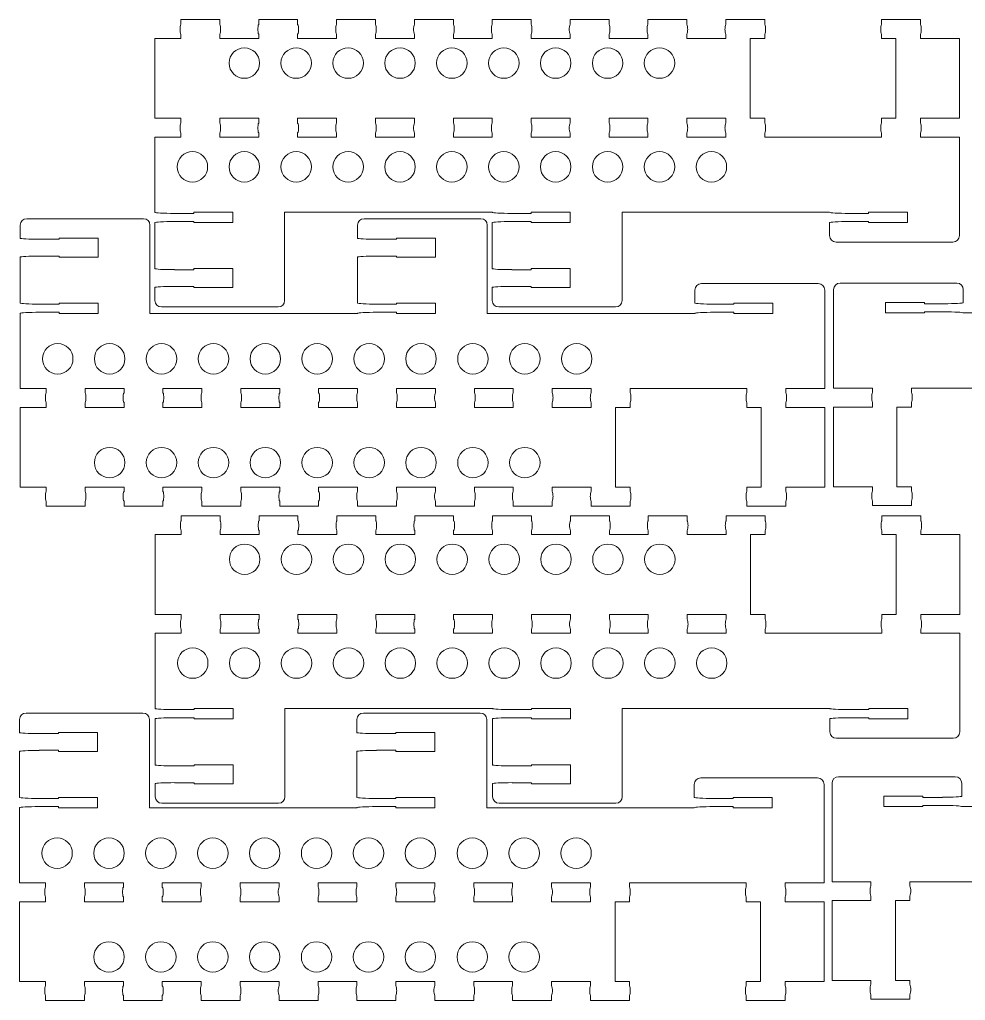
# Model space of a CAD drawing. Header units: millimetres. Extents: x 6 to 617, y 2 to 305.
# Drawn here: x 167 to 312.8, y 2.6 to 153.8 of the extents above; entities that cross this region are included whole.
import ezdxf

# ---------------------------------------------------------------- set-up
doc = ezdxf.new("R2010")
doc.units = ezdxf.units.MM
doc.header["$LTSCALE"] = 12.7
doc.layers.add('Visible', color=1, linetype='Continuous', lineweight=13)

msp = doc.modelspace()

# ---------------------------------------------------------------- linework, layer by layer
at = {"layer": 'Visible'}
for p, q in [((191.87, 153.04), (191.87, 153.79)), ((197.87, 153.79), (191.87, 153.79)), ((197.87, 153.04), (197.87, 153.79)), ((203.87, 153.04), (203.87, 153.79)), ((209.87, 153.79), (203.87, 153.79)), ((209.87, 153.04), (209.87, 153.79)), ((215.87, 153.04), (215.87, 153.79)), ((221.87, 153.79), (215.87, 153.79)), ((221.87, 153.04), (221.87, 153.79)), ((227.87, 153.04), (227.87, 153.79)), ((233.87, 153.79), (227.87, 153.79)), ((233.87, 153.04), (233.87, 153.79)), ((239.87, 153.04), (239.87, 153.79)), ((245.87, 153.79), (239.87, 153.79)), ((245.87, 153.04), (245.87, 153.79)), ((251.87, 153.04), (251.87, 153.79)), ((257.87, 153.79), (251.87, 153.79)), ((257.87, 153.04), (257.87, 153.79)), ((263.87, 153.04), (263.87, 153.79)), ((269.87, 153.79), (263.87, 153.79)), ((269.87, 153.04), (269.87, 153.79)), ((275.87, 153.04), (275.87, 153.79)), ((281.87, 153.79), (275.87, 153.79)), ((281.87, 153.04), (281.87, 153.79)), ((299.87, 153.04), (299.87, 153.79)), ((305.87, 153.79), (299.87, 153.79)), ((305.87, 153.04), (305.87, 153.79)), ((191.87, 150.89), (191.87, 151.54)), ((197.87, 150.89), (197.87, 151.54)), ((203.87, 150.89), (203.87, 151.54)), ((209.87, 150.89), (209.87, 151.54)), ((215.87, 150.89), (215.87, 151.54)), ((221.87, 150.89), (221.87, 151.54)), ((227.87, 150.89), (227.87, 151.54)), ((233.87, 150.89), (233.87, 151.54)), ((239.87, 150.89), (239.87, 151.54)), ((245.87, 150.89), (245.87, 151.54)), ((251.87, 150.89), (251.87, 151.54)), ((257.87, 150.89), (257.87, 151.54)), ((263.87, 150.89), (263.87, 151.54)), ((269.87, 150.89), (269.87, 151.54)), ((275.87, 150.89), (275.87, 151.54)), ((281.87, 150.89), (281.87, 151.54)), ((299.87, 150.89), (299.87, 151.54)), ((305.87, 150.89), (305.87, 151.54)), ((187.87, 150.89), (187.87, 138.59)), ((187.87, 150.89), (191.87, 150.89)), ((197.87, 150.89), (203.87, 150.89)), ((209.87, 150.89), (215.87, 150.89)), ((221.87, 150.89), (227.87, 150.89)), ((233.87, 150.89), (239.87, 150.89)), ((245.87, 150.89), (251.87, 150.89)), ((257.87, 150.89), (263.87, 150.89)), ((269.87, 150.89), (275.87, 150.89)), ((281.87, 150.89), (279.65, 150.89)), ((279.65, 150.89), (279.65, 138.59)), ((302.1, 150.89), (299.87, 150.89)), ((302.1, 150.89), (302.1, 138.59)), ((305.87, 150.89), (311.87, 150.89)), ((311.87, 150.89), (311.87, 138.59)), ((187.87, 138.59), (191.87, 138.59)), ((191.87, 137.84), (191.87, 138.59)), ((197.87, 138.59), (203.87, 138.59)), ((197.87, 137.84), (197.87, 138.59)), ((203.87, 137.84), (203.87, 138.59)), ((209.87, 138.59), (215.87, 138.59)), ((209.87, 137.84), (209.87, 138.59)), ((215.87, 137.84), (215.87, 138.59)), ((221.87, 138.59), (227.87, 138.59)), ((221.87, 137.84), (221.87, 138.59)), ((227.87, 137.84), (227.87, 138.59)), ((233.87, 138.59), (239.87, 138.59)), ((233.87, 137.84), (233.87, 138.59)), ((239.87, 137.84), (239.87, 138.59)), ((245.87, 138.59), (251.87, 138.59)), ((245.87, 137.84), (245.87, 138.59)), ((251.87, 137.84), (251.87, 138.59)), ((257.87, 138.59), (263.87, 138.59)), ((257.87, 137.84), (257.87, 138.59)), ((263.87, 137.84), (263.87, 138.59)), ((269.87, 138.59), (275.87, 138.59)), ((269.87, 137.84), (269.87, 138.59)), ((275.87, 137.84), (275.87, 138.59)), ((281.87, 138.59), (279.65, 138.59)), ((281.87, 137.84), (281.87, 138.59)), ((299.87, 137.84), (299.87, 138.59)), ((302.1, 138.59), (299.87, 138.59)), ((305.87, 138.59), (311.87, 138.59)), ((305.87, 137.84), (305.87, 138.59)), ((191.87, 135.69), (191.87, 136.34)), ((197.87, 135.69), (197.87, 136.34)), ((203.87, 135.69), (203.87, 136.34)), ((209.87, 135.69), (209.87, 136.34)), ((215.87, 135.69), (215.87, 136.34)), ((221.87, 135.69), (221.87, 136.34)), ((227.87, 135.69), (227.87, 136.34)), ((233.87, 135.69), (233.87, 136.34)), ((239.87, 135.69), (239.87, 136.34)), ((245.87, 135.69), (245.87, 136.34)), ((251.87, 135.69), (251.87, 136.34)), ((257.87, 135.69), (257.87, 136.34)), ((263.87, 135.69), (263.87, 136.34)), ((269.87, 135.69), (269.87, 136.34)), ((275.87, 135.69), (275.87, 136.34)), ((281.87, 135.69), (281.87, 136.34)), ((299.87, 135.69), (299.87, 136.34)), ((305.87, 135.69), (305.87, 136.34)), ((187.87, 135.69), (187.87, 124.09)), ((191.87, 135.69), (187.87, 135.69)), ((203.87, 135.69), (197.87, 135.69)), ((215.87, 135.69), (209.87, 135.69)), ((227.87, 135.69), (221.87, 135.69)), ((239.87, 135.69), (233.87, 135.69)), ((251.87, 135.69), (245.87, 135.69)), ((263.87, 135.69), (257.87, 135.69)), ((275.87, 135.69), (269.87, 135.69)), ((299.87, 135.69), (281.87, 135.69)), ((311.87, 135.69), (305.87, 135.69)), ((311.87, 135.69), (311.87, 120.49)), ((193.87, 124.09), (199.87, 124.09)), ((193.87, 123.91), (193.87, 124.09)), ((199.87, 124.09), (199.87, 122.49)), ((207.87, 124.09), (239.87, 124.09)), ((207.87, 124.09), (207.87, 110.49)), ((245.87, 124.09), (251.87, 124.09)), ((245.87, 123.91), (245.87, 124.09)), ((251.87, 124.09), (251.87, 122.49)), ((259.87, 124.09), (291.87, 124.09)), ((259.87, 124.09), (259.87, 110.49)), ((297.87, 124.09), (303.87, 124.09)), ((297.87, 123.91), (297.87, 124.09)), ((303.87, 124.09), (303.87, 122.49)), ((186.11, 123.1), (168.11, 123.1)), ((187.87, 122.49), (187.87, 115.41)), ((190.87, 123.91), (193.87, 123.91)), ((190.87, 122.66), (193.87, 122.66)), ((193.87, 122.66), (193.87, 122.49)), ((199.87, 122.49), (193.87, 122.49)), ((238.11, 123.1), (220.11, 123.1)), ((239.87, 122.49), (239.87, 115.41)), ((242.87, 123.91), (245.87, 123.91)), ((242.87, 122.66), (245.87, 122.66)), ((245.87, 122.66), (245.87, 122.49)), ((251.87, 122.49), (245.87, 122.49)), ((291.87, 122.49), (291.87, 120.49)), ((294.87, 123.91), (297.87, 123.91)), ((294.87, 122.66), (297.87, 122.66)), ((297.87, 122.66), (297.87, 122.49)), ((303.87, 122.49), (297.87, 122.49)), ((167.11, 120.1), (167.11, 122.1)), ((187.11, 108.5), (187.11, 122.1)), ((219.11, 120.1), (219.11, 122.1)), ((239.11, 108.5), (239.11, 122.1)), ((170.11, 119.93), (173.11, 119.93)), ((179.11, 120.1), (173.11, 120.1)), ((173.11, 119.93), (173.11, 120.1)), ((179.11, 117.18), (179.11, 120.1)), ((222.11, 119.93), (225.11, 119.93)), ((231.11, 120.1), (225.11, 120.1)), ((225.11, 119.93), (225.11, 120.1)), ((231.11, 117.18), (231.11, 120.1)), ((310.87, 119.49), (292.87, 119.49)), ((167.11, 110.1), (167.11, 117.18)), ((170.11, 117.34), (173.11, 117.34)), ((173.11, 117.34), (173.11, 117.18)), ((179.11, 117.18), (173.11, 117.18)), ((219.11, 110.1), (219.11, 117.18)), ((222.11, 117.34), (225.11, 117.34)), ((225.11, 117.34), (225.11, 117.18)), ((231.11, 117.18), (225.11, 117.18)), ((190.87, 115.24), (193.87, 115.24)), ((199.87, 115.41), (193.87, 115.41)), ((193.87, 115.24), (193.87, 115.41)), ((199.87, 115.41), (199.87, 112.49)), ((242.87, 115.24), (245.87, 115.24)), ((251.87, 115.41), (245.87, 115.41)), ((245.87, 115.24), (245.87, 115.41)), ((251.87, 115.41), (251.87, 112.49)), ((187.87, 112.49), (187.87, 110.49)), ((190.87, 112.65), (193.87, 112.65)), ((193.87, 112.65), (193.87, 112.49)), ((199.87, 112.49), (193.87, 112.49)), ((239.87, 112.49), (239.87, 110.49)), ((242.87, 112.65), (245.87, 112.65)), ((245.87, 112.65), (245.87, 112.49)), ((251.87, 112.49), (245.87, 112.49)), ((271.11, 110.1), (271.11, 112.1)), ((290.11, 113.1), (272.11, 113.1)), ((291.11, 96.9), (291.11, 112.1)), ((292.48, 96.97), (292.48, 112.17)), ((293.48, 113.17), (311.48, 113.17)), ((312.48, 110.17), (312.48, 112.17)), ((170.11, 109.92), (173.11, 109.92)), ((179.11, 110.1), (173.11, 110.1)), ((173.11, 109.92), (173.11, 110.1)), ((179.11, 108.5), (179.11, 110.1)), ((206.87, 109.49), (188.87, 109.49)), ((222.11, 109.92), (225.11, 109.92)), ((231.11, 110.1), (225.11, 110.1)), ((225.11, 109.92), (225.11, 110.1)), ((231.11, 108.5), (231.11, 110.1)), ((258.87, 109.49), (240.87, 109.49)), ((274.11, 109.92), (277.11, 109.92)), ((283.11, 110.1), (277.11, 110.1)), ((277.11, 109.92), (277.11, 110.1)), ((283.11, 108.5), (283.11, 110.1)), ((300.48, 110.17), (306.48, 110.17)), ((300.48, 108.57), (300.48, 110.17)), ((306.48, 109.99), (306.48, 110.17)), ((309.48, 109.99), (306.48, 109.99)), ((167.11, 96.9), (167.11, 108.5)), ((170.11, 108.67), (173.11, 108.67)), ((173.11, 108.67), (173.11, 108.5)), ((173.11, 108.5), (179.11, 108.5)), ((187.11, 108.5), (219.11, 108.5)), ((222.11, 108.67), (225.11, 108.67)), ((225.11, 108.67), (225.11, 108.5)), ((225.11, 108.5), (231.11, 108.5)), ((239.11, 108.5), (271.11, 108.5)), ((274.11, 108.67), (277.11, 108.67)), ((277.11, 108.67), (277.11, 108.5)), ((277.11, 108.5), (283.11, 108.5)), ((306.48, 108.57), (300.48, 108.57)), ((306.48, 108.74), (306.48, 108.57)), ((309.48, 108.74), (306.48, 108.74)), ((344.48, 108.57), (312.48, 108.57)), ((171.11, 96.9), (167.11, 96.9)), ((171.11, 96.9), (171.11, 96.25)), ((177.11, 96.9), (177.11, 96.25)), ((183.11, 96.9), (177.11, 96.9)), ((183.11, 96.9), (183.11, 96.25)), ((189.11, 96.9), (189.11, 96.25)), ((195.11, 96.9), (189.11, 96.9)), ((195.11, 96.9), (195.11, 96.25)), ((201.11, 96.9), (201.11, 96.25)), ((207.11, 96.9), (201.11, 96.9)), ((207.11, 96.9), (207.11, 96.25)), ((213.11, 96.9), (213.11, 96.25)), ((219.11, 96.9), (213.11, 96.9)), ((219.11, 96.9), (219.11, 96.25)), ((225.11, 96.9), (225.11, 96.25)), ((231.11, 96.9), (225.11, 96.9)), ((231.11, 96.9), (231.11, 96.25)), ((243.11, 96.9), (237.11, 96.9)), ((237.11, 96.9), (237.11, 96.25)), ((243.11, 96.9), (243.11, 96.25)), ((249.11, 96.9), (249.11, 96.25)), ((255.11, 96.9), (249.11, 96.9)), ((255.11, 96.9), (255.11, 96.25)), ((279.11, 96.9), (261.11, 96.9)), ((261.11, 96.9), (261.11, 96.25)), ((279.11, 96.9), (279.11, 96.25)), ((291.11, 96.9), (285.11, 96.9)), ((285.11, 96.9), (285.11, 96.25)), ((292.48, 96.97), (298.48, 96.97)), ((298.48, 96.97), (298.48, 96.32)), ((304.48, 96.97), (322.48, 96.97)), ((304.48, 96.97), (304.48, 96.32)), ((167.11, 81.7), (167.11, 94)), ((167.11, 94), (171.11, 94)), ((171.11, 94.75), (171.11, 94)), ((177.11, 94.75), (177.11, 94)), ((177.11, 94), (183.11, 94)), ((183.11, 94.75), (183.11, 94)), ((189.11, 94.75), (189.11, 94)), ((189.11, 94), (195.11, 94)), ((195.11, 94.75), (195.11, 94)), ((201.11, 94.75), (201.11, 94)), ((201.11, 94), (207.11, 94)), ((207.11, 94.75), (207.11, 94)), ((213.11, 94.75), (213.11, 94)), ((213.11, 94), (219.11, 94)), ((219.11, 94.75), (219.11, 94)), ((225.11, 94.75), (225.11, 94)), ((225.11, 94), (231.11, 94)), ((231.11, 94.75), (231.11, 94)), ((237.11, 94.75), (237.11, 94)), ((237.11, 94), (243.11, 94)), ((243.11, 94.75), (243.11, 94)), ((249.11, 94.75), (249.11, 94)), ((249.11, 94), (255.11, 94)), ((255.11, 94.75), (255.11, 94)), ((258.89, 94), (261.11, 94)), ((258.89, 94), (258.89, 81.7)), ((261.11, 94.75), (261.11, 94)), ((279.11, 94.75), (279.11, 94)), ((279.11, 94), (281.34, 94)), ((281.34, 94), (281.34, 81.7)), ((285.11, 94.75), (285.11, 94)), ((285.11, 94), (291.11, 94)), ((291.11, 81.7), (291.11, 94)), ((292.48, 81.77), (292.48, 94.07)), ((298.48, 94.07), (292.48, 94.07)), ((298.48, 94.82), (298.48, 94.07)), ((302.25, 94.07), (304.48, 94.07)), ((302.25, 81.77), (302.25, 94.07)), ((304.48, 94.82), (304.48, 94.07)), ((167.11, 81.7), (171.11, 81.7)), ((171.11, 81.7), (171.11, 81.05)), ((177.11, 81.7), (183.11, 81.7)), ((177.11, 81.7), (177.11, 81.05)), ((183.11, 81.7), (183.11, 81.05)), ((189.11, 81.7), (195.11, 81.7)), ((189.11, 81.7), (189.11, 81.05)), ((195.11, 81.7), (195.11, 81.05)), ((201.11, 81.7), (207.11, 81.7)), ((201.11, 81.7), (201.11, 81.05)), ((207.11, 81.7), (207.11, 81.05)), ((213.11, 81.7), (219.11, 81.7)), ((213.11, 81.7), (213.11, 81.05)), ((219.11, 81.7), (219.11, 81.05)), ((225.11, 81.7), (231.11, 81.7)), ((225.11, 81.7), (225.11, 81.05)), ((231.11, 81.7), (231.11, 81.05)), ((237.11, 81.7), (243.11, 81.7)), ((237.11, 81.7), (237.11, 81.05)), ((243.11, 81.7), (243.11, 81.05)), ((249.11, 81.7), (255.11, 81.7)), ((249.11, 81.7), (249.11, 81.05)), ((255.11, 81.7), (255.11, 81.05)), ((258.89, 81.7), (261.11, 81.7)), ((261.11, 81.7), (261.11, 81.05)), ((279.11, 81.7), (281.34, 81.7)), ((279.11, 81.7), (279.11, 81.05)), ((285.11, 81.7), (291.11, 81.7)), ((285.11, 81.7), (285.11, 81.05)), ((298.48, 81.77), (292.48, 81.77)), ((298.48, 81.77), (298.48, 81.12)), ((302.25, 81.77), (304.48, 81.77)), ((304.48, 81.77), (304.48, 81.12)), ((171.11, 79.55), (171.11, 78.8)), ((177.11, 78.8), (171.11, 78.8)), ((177.11, 79.55), (177.11, 78.8)), ((183.11, 79.55), (183.11, 78.8)), ((189.11, 78.8), (183.11, 78.8)), ((189.11, 79.55), (189.11, 78.8)), ((195.11, 79.55), (195.11, 78.8)), ((201.11, 78.8), (195.11, 78.8)), ((201.11, 79.55), (201.11, 78.8)), ((207.11, 79.55), (207.11, 78.8)), ((213.11, 78.8), (207.11, 78.8)), ((213.11, 79.55), (213.11, 78.8)), ((219.11, 79.55), (219.11, 78.8)), ((225.11, 78.8), (219.11, 78.8)), ((225.11, 79.55), (225.11, 78.8)), ((231.11, 79.55), (231.11, 78.8)), ((237.11, 78.8), (231.11, 78.8)), ((237.11, 79.55), (237.11, 78.8)), ((243.11, 79.55), (243.11, 78.8)), ((249.11, 78.8), (243.11, 78.8)), ((249.11, 79.55), (249.11, 78.8)), ((255.11, 79.55), (255.11, 78.8)), ((261.11, 78.8), (255.11, 78.8)), ((261.11, 79.55), (261.11, 78.8)), ((279.11, 79.55), (279.11, 78.8)), ((285.11, 78.8), (279.11, 78.8)), ((285.11, 79.55), (285.11, 78.8)), ((298.48, 79.62), (298.48, 78.87)), ((298.48, 78.87), (304.48, 78.87)), ((304.48, 79.62), (304.48, 78.87)), ((191.92, 76.55), (191.92, 77.3)), ((197.92, 77.3), (191.92, 77.3)), ((197.92, 76.55), (197.92, 77.3)), ((203.92, 76.55), (203.92, 77.3)), ((209.92, 77.3), (203.92, 77.3)), ((209.92, 76.55), (209.92, 77.3)), ((215.92, 76.55), (215.92, 77.3)), ((221.92, 77.3), (215.92, 77.3)), ((221.92, 76.55), (221.92, 77.3)), ((227.92, 76.55), (227.92, 77.3)), ((233.92, 77.3), (227.92, 77.3)), ((233.92, 76.55), (233.92, 77.3)), ((239.92, 76.55), (239.92, 77.3)), ((245.92, 77.3), (239.92, 77.3)), ((245.92, 76.55), (245.92, 77.3)), ((251.92, 76.55), (251.92, 77.3)), ((257.92, 77.3), (251.92, 77.3)), ((257.92, 76.55), (257.92, 77.3)), ((263.92, 76.55), (263.92, 77.3)), ((269.92, 77.3), (263.92, 77.3)), ((269.92, 76.55), (269.92, 77.3)), ((275.92, 76.55), (275.92, 77.3)), ((281.92, 77.3), (275.92, 77.3)), ((281.92, 76.55), (281.92, 77.3)), ((299.92, 76.55), (299.92, 77.3)), ((305.92, 77.3), (299.92, 77.3)), ((305.92, 76.55), (305.92, 77.3)), ((187.92, 74.4), (187.92, 62.1)), ((187.92, 74.4), (191.92, 74.4)), ((191.92, 74.4), (191.92, 75.05)), ((197.92, 74.4), (197.92, 75.05)), ((197.92, 74.4), (203.92, 74.4)), ((203.92, 74.4), (203.92, 75.05)), ((209.92, 74.4), (209.92, 75.05)), ((209.92, 74.4), (215.92, 74.4)), ((215.92, 74.4), (215.92, 75.05)), ((221.92, 74.4), (221.92, 75.05)), ((221.92, 74.4), (227.92, 74.4)), ((227.92, 74.4), (227.92, 75.05)), ((233.92, 74.4), (233.92, 75.05)), ((233.92, 74.4), (239.92, 74.4)), ((239.92, 74.4), (239.92, 75.05)), ((245.92, 74.4), (245.92, 75.05)), ((245.92, 74.4), (251.92, 74.4)), ((251.92, 74.4), (251.92, 75.05)), ((257.92, 74.4), (257.92, 75.05)), ((257.92, 74.4), (263.92, 74.4)), ((263.92, 74.4), (263.92, 75.05)), ((269.92, 74.4), (269.92, 75.05)), ((269.92, 74.4), (275.92, 74.4)), ((275.92, 74.4), (275.92, 75.05)), ((281.92, 74.4), (279.7, 74.4)), ((279.7, 74.4), (279.7, 62.1)), ((281.92, 74.4), (281.92, 75.05)), ((299.92, 74.4), (299.92, 75.05)), ((302.15, 74.4), (299.92, 74.4)), ((302.15, 74.4), (302.15, 62.1)), ((305.92, 74.4), (305.92, 75.05)), ((305.92, 74.4), (311.92, 74.4)), ((311.92, 74.4), (311.92, 62.1)), ((187.92, 62.1), (191.92, 62.1)), ((191.92, 61.35), (191.92, 62.1)), ((197.92, 62.1), (203.92, 62.1)), ((197.92, 61.35), (197.92, 62.1)), ((203.92, 61.35), (203.92, 62.1)), ((209.92, 62.1), (215.92, 62.1)), ((209.92, 61.35), (209.92, 62.1)), ((215.92, 61.35), (215.92, 62.1)), ((221.92, 62.1), (227.92, 62.1)), ((221.92, 61.35), (221.92, 62.1)), ((227.92, 61.35), (227.92, 62.1)), ((233.92, 62.1), (239.92, 62.1)), ((233.92, 61.35), (233.92, 62.1)), ((239.92, 61.35), (239.92, 62.1)), ((245.92, 62.1), (251.92, 62.1)), ((245.92, 61.35), (245.92, 62.1)), ((251.92, 61.35), (251.92, 62.1)), ((257.92, 62.1), (263.92, 62.1)), ((257.92, 61.35), (257.92, 62.1)), ((263.92, 61.35), (263.92, 62.1)), ((269.92, 62.1), (275.92, 62.1)), ((269.92, 61.35), (269.92, 62.1)), ((275.92, 61.35), (275.92, 62.1)), ((281.92, 62.1), (279.7, 62.1)), ((281.92, 61.35), (281.92, 62.1)), ((299.92, 61.35), (299.92, 62.1)), ((302.15, 62.1), (299.92, 62.1)), ((305.92, 62.1), (311.92, 62.1)), ((305.92, 61.35), (305.92, 62.1)), ((187.92, 59.2), (187.92, 47.6)), ((191.92, 59.2), (187.92, 59.2)), ((191.92, 59.2), (191.92, 59.85)), ((197.92, 59.2), (197.92, 59.85)), ((203.92, 59.2), (197.92, 59.2)), ((203.92, 59.2), (203.92, 59.85)), ((209.92, 59.2), (209.92, 59.85)), ((215.92, 59.2), (209.92, 59.2)), ((215.92, 59.2), (215.92, 59.85)), ((221.92, 59.2), (221.92, 59.85)), ((227.92, 59.2), (221.92, 59.2)), ((227.92, 59.2), (227.92, 59.85)), ((233.92, 59.2), (233.92, 59.85)), ((239.92, 59.2), (233.92, 59.2)), ((239.92, 59.2), (239.92, 59.85)), ((245.92, 59.2), (245.92, 59.85)), ((251.92, 59.2), (245.92, 59.2)), ((251.92, 59.2), (251.92, 59.85)), ((257.92, 59.2), (257.92, 59.85)), ((263.92, 59.2), (257.92, 59.2)), ((263.92, 59.2), (263.92, 59.85)), ((269.92, 59.2), (269.92, 59.85)), ((275.92, 59.2), (269.92, 59.2)), ((275.92, 59.2), (275.92, 59.85)), ((281.92, 59.2), (281.92, 59.85)), ((299.92, 59.2), (281.92, 59.2)), ((299.92, 59.2), (299.92, 59.85)), ((305.92, 59.2), (305.92, 59.85)), ((311.92, 59.2), (305.92, 59.2)), ((311.92, 59.2), (311.92, 44)), ((186.01, 46.9), (168.01, 46.9)), ((190.92, 47.42), (193.92, 47.42)), ((193.92, 47.6), (199.92, 47.6)), ((193.92, 47.42), (193.92, 47.6)), ((199.92, 47.6), (199.92, 46)), ((207.92, 47.6), (239.92, 47.6)), ((207.92, 47.6), (207.92, 34)), ((238.01, 46.9), (220.01, 46.9)), ((242.92, 47.42), (245.92, 47.42)), ((245.92, 47.6), (251.92, 47.6)), ((245.92, 47.42), (245.92, 47.6)), ((251.92, 47.6), (251.92, 46)), ((259.92, 47.6), (291.92, 47.6)), ((259.92, 47.6), (259.92, 34)), ((294.92, 47.42), (297.92, 47.42)), ((297.92, 47.6), (303.92, 47.6)), ((297.92, 47.42), (297.92, 47.6)), ((303.92, 47.6), (303.92, 46)), ((167.01, 43.9), (167.01, 45.9)), ((187.01, 32.3), (187.01, 45.9)), ((187.92, 46), (187.92, 38.92)), ((190.92, 46.17), (193.92, 46.17)), ((193.92, 46.17), (193.92, 46)), ((199.92, 46), (193.92, 46)), ((219.01, 43.9), (219.01, 45.9)), ((239.01, 32.3), (239.01, 45.9)), ((239.92, 46), (239.92, 38.92)), ((242.92, 46.17), (245.92, 46.17)), ((245.92, 46.17), (245.92, 46)), ((251.92, 46), (245.92, 46)), ((291.92, 46), (291.92, 44)), ((294.92, 46.17), (297.92, 46.17)), ((297.92, 46.17), (297.92, 46)), ((303.92, 46), (297.92, 46)), ((179.01, 43.9), (173.01, 43.9)), ((173.01, 43.74), (173.01, 43.9)), ((179.01, 40.98), (179.01, 43.9)), ((231.01, 43.9), (225.01, 43.9)), ((225.01, 43.74), (225.01, 43.9)), ((231.01, 40.98), (231.01, 43.9)), ((170.01, 43.74), (173.01, 43.74)), ((222.01, 43.74), (225.01, 43.74)), ((310.92, 43), (292.92, 43)), ((167.01, 33.9), (167.01, 40.98)), ((170.01, 41.15), (173.01, 41.15)), ((173.01, 41.15), (173.01, 40.98)), ((179.01, 40.98), (173.01, 40.98)), ((219.01, 33.9), (219.01, 40.98)), ((222.01, 41.15), (225.01, 41.15)), ((225.01, 41.15), (225.01, 40.98)), ((231.01, 40.98), (225.01, 40.98)), ((190.92, 38.75), (193.92, 38.75)), ((199.92, 38.92), (193.92, 38.92)), ((193.92, 38.75), (193.92, 38.92)), ((199.92, 38.92), (199.92, 36)), ((242.92, 38.75), (245.92, 38.75)), ((251.92, 38.92), (245.92, 38.92)), ((245.92, 38.75), (245.92, 38.92)), ((251.92, 38.92), (251.92, 36)), ((290.01, 36.9), (272.01, 36.9)), ((293.25, 37.08), (311.25, 37.08)), ((187.92, 36), (187.92, 34)), ((190.92, 36.16), (193.92, 36.16)), ((193.92, 36.16), (193.92, 36)), ((199.92, 36), (193.92, 36)), ((239.92, 36), (239.92, 34)), ((242.92, 36.16), (245.92, 36.16)), ((245.92, 36.16), (245.92, 36)), ((251.92, 36), (245.92, 36)), ((271.01, 33.9), (271.01, 35.9)), ((291.01, 20.7), (291.01, 35.9)), ((292.25, 20.88), (292.25, 36.08)), ((312.25, 34.08), (312.25, 36.08)), ((170.01, 33.73), (173.01, 33.73)), ((179.01, 33.9), (173.01, 33.9)), ((173.01, 33.73), (173.01, 33.9)), ((179.01, 32.3), (179.01, 33.9)), ((222.01, 33.73), (225.01, 33.73)), ((231.01, 33.9), (225.01, 33.9)), ((225.01, 33.73), (225.01, 33.9)), ((231.01, 32.3), (231.01, 33.9)), ((274.01, 33.73), (277.01, 33.73)), ((283.01, 33.9), (277.01, 33.9)), ((277.01, 33.73), (277.01, 33.9)), ((283.01, 32.3), (283.01, 33.9)), ((300.25, 34.08), (306.25, 34.08)), ((300.25, 32.48), (300.25, 34.08)), ((306.25, 33.9), (306.25, 34.08)), ((309.25, 33.9), (306.25, 33.9)), ((167.01, 20.7), (167.01, 32.3)), ((170.01, 32.48), (173.01, 32.48)), ((173.01, 32.48), (173.01, 32.3)), ((173.01, 32.3), (179.01, 32.3)), ((187.01, 32.3), (219.01, 32.3)), ((206.92, 33), (188.92, 33)), ((222.01, 32.48), (225.01, 32.48)), ((225.01, 32.48), (225.01, 32.3)), ((225.01, 32.3), (231.01, 32.3)), ((239.01, 32.3), (271.01, 32.3)), ((258.92, 33), (240.92, 33)), ((274.01, 32.48), (277.01, 32.48)), ((277.01, 32.48), (277.01, 32.3)), ((277.01, 32.3), (283.01, 32.3)), ((306.25, 32.48), (300.25, 32.48)), ((306.25, 32.65), (306.25, 32.48)), ((309.25, 32.65), (306.25, 32.65)), ((344.25, 32.48), (312.25, 32.48)), ((171.01, 20.7), (167.01, 20.7)), ((171.01, 20.7), (171.01, 20.05)), ((177.01, 20.7), (177.01, 20.05)), ((183.01, 20.7), (177.01, 20.7)), ((183.01, 20.7), (183.01, 20.05)), ((189.01, 20.7), (189.01, 20.05)), ((195.01, 20.7), (189.01, 20.7)), ((195.01, 20.7), (195.01, 20.05)), ((201.01, 20.7), (201.01, 20.05)), ((207.01, 20.7), (201.01, 20.7)), ((207.01, 20.7), (207.01, 20.05)), ((213.01, 20.7), (213.01, 20.05)), ((219.01, 20.7), (213.01, 20.7)), ((219.01, 20.7), (219.01, 20.05)), ((225.01, 20.7), (225.01, 20.05)), ((231.01, 20.7), (225.01, 20.7)), ((231.01, 20.7), (231.01, 20.05)), ((243.01, 20.7), (237.01, 20.7)), ((237.01, 20.7), (237.01, 20.05)), ((243.01, 20.7), (243.01, 20.05)), ((249.01, 20.7), (249.01, 20.05)), ((255.01, 20.7), (249.01, 20.7)), ((255.01, 20.7), (255.01, 20.05)), ((279.01, 20.7), (261.01, 20.7)), ((261.01, 20.7), (261.01, 20.05)), ((279.01, 20.7), (279.01, 20.05)), ((291.01, 20.7), (285.01, 20.7)), ((285.01, 20.7), (285.01, 20.05)), ((292.25, 20.88), (298.25, 20.88)), ((298.25, 20.88), (298.25, 20.23)), ((304.25, 20.88), (322.25, 20.88)), ((304.25, 20.88), (304.25, 20.23)), ((171.01, 18.55), (171.01, 17.8)), ((177.01, 18.55), (177.01, 17.8)), ((183.01, 18.55), (183.01, 17.8)), ((189.01, 18.55), (189.01, 17.8)), ((195.01, 18.55), (195.01, 17.8)), ((201.01, 18.55), (201.01, 17.8)), ((207.01, 18.55), (207.01, 17.8)), ((213.01, 18.55), (213.01, 17.8)), ((219.01, 18.55), (219.01, 17.8)), ((225.01, 18.55), (225.01, 17.8)), ((231.01, 18.55), (231.01, 17.8)), ((237.01, 18.55), (237.01, 17.8)), ((243.01, 18.55), (243.01, 17.8)), ((249.01, 18.55), (249.01, 17.8)), ((255.01, 18.55), (255.01, 17.8)), ((261.01, 18.55), (261.01, 17.8)), ((279.01, 18.55), (279.01, 17.8)), ((285.01, 18.55), (285.01, 17.8)), ((298.25, 18.73), (298.25, 17.98)), ((304.25, 18.73), (304.25, 17.98)), ((167.01, 5.5), (167.01, 17.8)), ((167.01, 17.8), (171.01, 17.8)), ((177.01, 17.8), (183.01, 17.8)), ((189.01, 17.8), (195.01, 17.8)), ((201.01, 17.8), (207.01, 17.8)), ((213.01, 17.8), (219.01, 17.8)), ((225.01, 17.8), (231.01, 17.8)), ((237.01, 17.8), (243.01, 17.8)), ((249.01, 17.8), (255.01, 17.8)), ((258.79, 17.8), (261.01, 17.8)), ((258.79, 17.8), (258.79, 5.5)), ((279.01, 17.8), (281.24, 17.8)), ((281.24, 17.8), (281.24, 5.5)), ((285.01, 17.8), (291.01, 17.8)), ((291.01, 5.5), (291.01, 17.8)), ((292.25, 5.68), (292.25, 17.98)), ((298.25, 17.98), (292.25, 17.98)), ((302.02, 17.98), (304.25, 17.98)), ((302.02, 5.68), (302.02, 17.98)), ((167.01, 5.5), (171.01, 5.5)), ((171.01, 5.5), (171.01, 4.85)), ((177.01, 5.5), (183.01, 5.5)), ((177.01, 5.5), (177.01, 4.85)), ((183.01, 5.5), (183.01, 4.85)), ((189.01, 5.5), (195.01, 5.5)), ((189.01, 5.5), (189.01, 4.85)), ((195.01, 5.5), (195.01, 4.85)), ((201.01, 5.5), (207.01, 5.5)), ((201.01, 5.5), (201.01, 4.85)), ((207.01, 5.5), (207.01, 4.85)), ((213.01, 5.5), (219.01, 5.5)), ((213.01, 5.5), (213.01, 4.85)), ((219.01, 5.5), (219.01, 4.85)), ((225.01, 5.5), (231.01, 5.5)), ((225.01, 5.5), (225.01, 4.85)), ((231.01, 5.5), (231.01, 4.85)), ((237.01, 5.5), (243.01, 5.5)), ((237.01, 5.5), (237.01, 4.85)), ((243.01, 5.5), (243.01, 4.85)), ((249.01, 5.5), (255.01, 5.5)), ((249.01, 5.5), (249.01, 4.85)), ((255.01, 5.5), (255.01, 4.85)), ((258.79, 5.5), (261.01, 5.5)), ((261.01, 5.5), (261.01, 4.85)), ((279.01, 5.5), (281.24, 5.5)), ((279.01, 5.5), (279.01, 4.85)), ((285.01, 5.5), (291.01, 5.5)), ((285.01, 5.5), (285.01, 4.85)), ((298.25, 5.68), (292.25, 5.68)), ((298.25, 5.68), (298.25, 5.03)), ((302.02, 5.68), (304.25, 5.68)), ((304.25, 5.68), (304.25, 5.03)), ((171.01, 3.35), (171.01, 2.6)), ((177.01, 3.35), (177.01, 2.6)), ((183.01, 3.35), (183.01, 2.6)), ((189.01, 3.35), (189.01, 2.6)), ((195.01, 3.35), (195.01, 2.6)), ((201.01, 3.35), (201.01, 2.6)), ((207.01, 3.35), (207.01, 2.6)), ((213.01, 3.35), (213.01, 2.6)), ((219.01, 3.35), (219.01, 2.6)), ((225.01, 3.35), (225.01, 2.6)), ((231.01, 3.35), (231.01, 2.6)), ((237.01, 3.35), (237.01, 2.6)), ((243.01, 3.35), (243.01, 2.6)), ((249.01, 3.35), (249.01, 2.6)), ((255.01, 3.35), (255.01, 2.6)), ((261.01, 3.35), (261.01, 2.6)), ((279.01, 3.35), (279.01, 2.6)), ((285.01, 3.35), (285.01, 2.6)), ((298.25, 3.53), (298.25, 2.78)), ((304.25, 3.53), (304.25, 2.78)), ((177.01, 2.6), (171.01, 2.6)), ((189.01, 2.6), (183.01, 2.6)), ((201.01, 2.6), (195.01, 2.6)), ((213.01, 2.6), (207.01, 2.6)), ((225.01, 2.6), (219.01, 2.6)), ((237.01, 2.6), (231.01, 2.6)), ((249.01, 2.6), (243.01, 2.6)), ((261.01, 2.6), (255.01, 2.6)), ((285.01, 2.6), (279.01, 2.6)), ((298.25, 2.78), (304.25, 2.78))]:
    msp.add_line(p, q, dxfattribs=at)
for centre in [(201.65, 147.09), (209.65, 147.09), (217.65, 147.09), (225.65, 147.09), (233.65, 147.09), (241.65, 147.09), (249.65, 147.09), (257.65, 147.09), (265.65, 147.09), (193.65, 131.09), (201.65, 131.09), (209.65, 131.09), (217.65, 131.09), (225.65, 131.09), (233.65, 131.09), (241.65, 131.09), (249.65, 131.09), (257.65, 131.09), (265.65, 131.09), (273.65, 131.09), (172.89, 101.5), (180.89, 101.5), (188.89, 101.5), (196.89, 101.5), (204.89, 101.5), (212.89, 101.5), (220.89, 101.5), (228.89, 101.5), (236.89, 101.5), (244.89, 101.5), (252.89, 101.5), (180.89, 85.5), (188.89, 85.5), (196.89, 85.5), (204.89, 85.5), (212.89, 85.5), (220.89, 85.5), (228.89, 85.5), (236.89, 85.5), (244.89, 85.5), (201.7, 70.6), (209.7, 70.6), (217.7, 70.6), (225.7, 70.6), (233.7, 70.6), (241.7, 70.6), (249.7, 70.6), (257.7, 70.6), (265.7, 70.6), (193.7, 54.6), (201.7, 54.6), (209.7, 54.6), (217.7, 54.6), (225.7, 54.6), (233.7, 54.6), (241.7, 54.6), (249.7, 54.6), (257.7, 54.6), (265.7, 54.6), (273.7, 54.6), (172.79, 25.3), (180.79, 25.3), (188.79, 25.3), (196.79, 25.3), (204.79, 25.3), (212.79, 25.3), (220.79, 25.3), (228.79, 25.3), (236.79, 25.3), (244.79, 25.3), (252.79, 25.3), (180.79, 9.3), (188.79, 9.3), (196.79, 9.3), (204.79, 9.3), (212.79, 9.3), (220.79, 9.3), (228.79, 9.3), (236.79, 9.3), (244.79, 9.3)]:
    msp.add_circle(centre, 2.35, dxfattribs=at)
for centre, start, end in [((168.11, 122.1), 90, 180), ((186.11, 122.1), 0, 90), ((220.11, 122.1), 90, 180), ((238.11, 122.1), 0, 90), ((292.87, 120.49), 180, 270), ((310.87, 120.49), 270, 0), ((272.11, 112.1), 90, 180), ((290.11, 112.1), 0, 90), ((293.48, 112.17), 90, 180), ((311.48, 112.17), 0, 90), ((188.87, 110.49), 180, 270), ((206.87, 110.49), 270, 0), ((240.87, 110.49), 180, 270), ((258.87, 110.49), 270, 0), ((168.01, 45.9), 90, 180), ((186.01, 45.9), 0, 90), ((220.01, 45.9), 90, 180), ((238.01, 45.9), 0, 90), ((292.92, 44), 180, 270), ((310.92, 44), 270, 0), ((272.01, 35.9), 90, 180), ((290.01, 35.9), 0, 90), ((293.25, 36.08), 90, 180), ((311.25, 36.08), 0, 90), ((188.92, 34), 180, 270), ((206.92, 34), 270, 0), ((240.92, 34), 180, 270), ((258.92, 34), 270, 0)]:
    msp.add_arc(centre, 1, start, end, dxfattribs=at)
at = {"layer": 'Visible', "extrusion": (0, -1.22465e-16, -1)}
for centre, major_axis, ratio, start_param, end_param in [((191.87, 152.29), (0, -0.75), 0.166667, 0, 3.141593), ((203.87, 152.29), (0, -0.75), 0.166667, 0, 3.141593), ((215.87, 152.29), (0, -0.75), 0.166667, 0, 3.141593), ((227.87, 152.29), (0, -0.75), 0.166667, 0, 3.141593), ((239.87, 152.29), (0, -0.75), 0.166667, 0, 3.141593), ((251.87, 152.29), (0, -0.75), 0.166667, 0, 3.141593), ((263.87, 152.29), (0, -0.75), 0.166667, 0, 3.141593), ((275.87, 152.29), (0, -0.75), 0.166667, 0, 3.141593), ((299.87, 152.29), (0, -0.75), 0.166667, 0, 3.141593), ((191.87, 137.09), (0, -0.75), 0.166667, 0, 3.141593), ((203.87, 137.09), (0, -0.75), 0.166667, 0, 3.141593), ((215.87, 137.09), (0, -0.75), 0.166667, 0, 3.141593), ((227.87, 137.09), (0, -0.75), 0.166667, 0, 3.141593), ((239.87, 137.09), (0, -0.75), 0.166667, 0, 3.141593), ((251.87, 137.09), (0, -0.75), 0.166667, 0, 3.141593), ((263.87, 137.09), (0, -0.75), 0.166667, 0, 3.141593), ((275.87, 137.09), (0, -0.75), 0.166667, 0, 3.141593), ((299.87, 137.09), (0, -0.75), 0.166667, 0, 3.141593), ((190.87, 124.09), (-3, 0), 0.058333, 4.712389, 6.283185), ((242.87, 124.09), (-3, 0), 0.058333, 4.712389, 6.283185), ((294.87, 124.09), (-3, 0), 0.058333, 4.712389, 6.283185), ((190.87, 122.49), (3, 0), 0.058333, 3.141593, 4.712389), ((242.87, 122.49), (3, 0), 0.058333, 3.141593, 4.712389), ((294.87, 122.49), (3, 0), 0.058333, 3.141593, 4.712389), ((190.87, 115.41), (-3, 0), 0.055, 4.712389, 6.283185), ((242.87, 115.41), (-3, 0), 0.055, 4.712389, 6.283185), ((190.87, 112.49), (3, 0), 0.055, 3.141593, 4.712389), ((242.87, 112.49), (3, 0), 0.055, 3.141593, 4.712389), ((191.92, 75.8), (0, -0.75), 0.166667, 0, 3.141593), ((203.92, 75.8), (0, -0.75), 0.166667, 0, 3.141593), ((215.92, 75.8), (0, -0.75), 0.166667, 0, 3.141593), ((227.92, 75.8), (0, -0.75), 0.166667, 0, 3.141593), ((239.92, 75.8), (0, -0.75), 0.166667, 0, 3.141593), ((251.92, 75.8), (0, -0.75), 0.166667, 0, 3.141593), ((263.92, 75.8), (0, -0.75), 0.166667, 0, 3.141593), ((275.92, 75.8), (0, -0.75), 0.166667, 0, 3.141593), ((299.92, 75.8), (0, -0.75), 0.166667, 0, 3.141593), ((191.92, 60.6), (0, -0.75), 0.166667, 0, 3.141593), ((203.92, 60.6), (0, -0.75), 0.166667, 0, 3.141593), ((215.92, 60.6), (0, -0.75), 0.166667, 0, 3.141593), ((227.92, 60.6), (0, -0.75), 0.166667, 0, 3.141593), ((239.92, 60.6), (0, -0.75), 0.166667, 0, 3.141593), ((251.92, 60.6), (0, -0.75), 0.166667, 0, 3.141593), ((263.92, 60.6), (0, -0.75), 0.166667, 0, 3.141593), ((275.92, 60.6), (0, -0.75), 0.166667, 0, 3.141593), ((299.92, 60.6), (0, -0.75), 0.166667, 0, 3.141593), ((190.92, 47.6), (-3, 0), 0.058333, 4.712389, 6.283185), ((242.92, 47.6), (-3, 0), 0.058333, 4.712389, 6.283185), ((294.92, 47.6), (-3, 0), 0.058333, 4.712389, 6.283185), ((190.92, 46), (3, 0), 0.058333, 3.141593, 4.712389), ((242.92, 46), (3, 0), 0.058333, 3.141593, 4.712389), ((294.92, 46), (3, 0), 0.058333, 3.141593, 4.712389), ((190.92, 38.92), (-3, 0), 0.055, 4.712389, 6.283185), ((242.92, 38.92), (-3, 0), 0.055, 4.712389, 6.283185), ((190.92, 36), (3, 0), 0.055, 3.141593, 4.712389), ((242.92, 36), (3, 0), 0.055, 3.141593, 4.712389)]:
    msp.add_ellipse(centre, major_axis=major_axis, ratio=ratio, start_param=start_param, end_param=end_param, dxfattribs=at)
at = {"layer": 'Visible', "extrusion": (-2.73691e-48, -1.22465e-16, -1)}
for centre in [(197.87, 152.29), (209.87, 152.29), (221.87, 152.29), (233.87, 152.29), (245.87, 152.29), (257.87, 152.29), (269.87, 152.29), (281.87, 152.29), (305.87, 152.29), (197.87, 137.09), (209.87, 137.09), (221.87, 137.09), (233.87, 137.09), (245.87, 137.09), (257.87, 137.09), (269.87, 137.09), (281.87, 137.09), (305.87, 137.09), (197.92, 75.8), (209.92, 75.8), (221.92, 75.8), (233.92, 75.8), (245.92, 75.8), (257.92, 75.8), (269.92, 75.8), (281.92, 75.8), (305.92, 75.8), (197.92, 60.6), (209.92, 60.6), (221.92, 60.6), (233.92, 60.6), (245.92, 60.6), (257.92, 60.6), (269.92, 60.6), (281.92, 60.6), (305.92, 60.6)]:
    msp.add_ellipse(centre, major_axis=(0, 0.75), ratio=0.166667, start_param=0, end_param=3.141593, dxfattribs=at)
at = {"layer": 'Visible'}
for centre, major_axis, ratio, start_param, end_param in [((170.11, 120.1), (3, 0), 0.055, 3.141593, 4.712389), ((222.11, 120.1), (3, 0), 0.055, 3.141593, 4.712389), ((170.11, 117.18), (-3, 0), 0.055, 4.712389, 6.283185), ((222.11, 117.18), (-3, 0), 0.055, 4.712389, 6.283185), ((170.11, 110.1), (3, 0), 0.058333, 3.141593, 4.712389), ((222.11, 110.1), (3, 0), 0.058333, 3.141593, 4.712389), ((274.11, 110.1), (3, 0), 0.058333, 3.141593, 4.712389), ((170.11, 108.5), (-3, 0), 0.058333, 4.712389, 6.283185), ((222.11, 108.5), (-3, 0), 0.058333, 4.712389, 6.283185), ((274.11, 108.5), (-3, 0), 0.058333, 4.712389, 6.283185), ((171.11, 95.5), (0, 0.75), 0.166667, 0, 3.141593), ((177.11, 95.5), (0, -0.75), 0.166667, 0, 3.141593), ((183.11, 95.5), (0, 0.75), 0.166667, 0, 3.141593), ((189.11, 95.5), (0, -0.75), 0.166667, 0, 3.141593), ((195.11, 95.5), (0, 0.75), 0.166667, 0, 3.141593), ((201.11, 95.5), (0, -0.75), 0.166667, 0, 3.141593), ((207.11, 95.5), (0, 0.75), 0.166667, 0, 3.141593), ((213.11, 95.5), (0, -0.75), 0.166667, 0, 3.141593), ((219.11, 95.5), (0, 0.75), 0.166667, 0, 3.141593), ((225.11, 95.5), (0, -0.75), 0.166667, 0, 3.141593), ((231.11, 95.5), (0, 0.75), 0.166667, 0, 3.141593), ((237.11, 95.5), (0, -0.75), 0.166667, 0, 3.141593), ((243.11, 95.5), (0, 0.75), 0.166667, 0, 3.141593), ((249.11, 95.5), (0, -0.75), 0.166667, 0, 3.141593), ((255.11, 95.5), (0, 0.75), 0.166667, 0, 3.141593), ((261.11, 95.5), (0, -0.75), 0.166667, 0, 3.141593), ((279.11, 95.5), (0, 0.75), 0.166667, 0, 3.141593), ((285.11, 95.5), (0, -0.75), 0.166667, 0, 3.141593), ((171.11, 80.3), (0, 0.75), 0.166667, 0, 3.141593), ((177.11, 80.3), (0, -0.75), 0.166667, 0, 3.141593), ((183.11, 80.3), (0, 0.75), 0.166667, 0, 3.141593), ((189.11, 80.3), (0, -0.75), 0.166667, 0, 3.141593), ((195.11, 80.3), (0, 0.75), 0.166667, 0, 3.141593), ((201.11, 80.3), (0, -0.75), 0.166667, 0, 3.141593), ((207.11, 80.3), (0, 0.75), 0.166667, 0, 3.141593), ((213.11, 80.3), (0, -0.75), 0.166667, 0, 3.141593), ((219.11, 80.3), (0, 0.75), 0.166667, 0, 3.141593), ((225.11, 80.3), (0, -0.75), 0.166667, 0, 3.141593), ((231.11, 80.3), (0, 0.75), 0.166667, 0, 3.141593), ((237.11, 80.3), (0, -0.75), 0.166667, 0, 3.141593), ((243.11, 80.3), (0, 0.75), 0.166667, 0, 3.141593), ((249.11, 80.3), (0, -0.75), 0.166667, 0, 3.141593), ((255.11, 80.3), (0, 0.75), 0.166667, 0, 3.141593), ((261.11, 80.3), (0, -0.75), 0.166667, 0, 3.141593), ((279.11, 80.3), (0, 0.75), 0.166667, 0, 3.141593), ((285.11, 80.3), (0, -0.75), 0.166667, 0, 3.141593), ((170.01, 43.9), (3, 0), 0.055, 3.141593, 4.712389), ((222.01, 43.9), (3, 0), 0.055, 3.141593, 4.712389), ((170.01, 40.98), (-3, 0), 0.055, 4.712389, 6.283185), ((222.01, 40.98), (-3, 0), 0.055, 4.712389, 6.283185), ((170.01, 33.9), (3, 0), 0.058333, 3.141593, 4.712389), ((222.01, 33.9), (3, 0), 0.058333, 3.141593, 4.712389), ((274.01, 33.9), (3, 0), 0.058333, 3.141593, 4.712389), ((170.01, 32.3), (-3, 0), 0.058333, 4.712389, 6.283185), ((222.01, 32.3), (-3, 0), 0.058333, 4.712389, 6.283185), ((274.01, 32.3), (-3, 0), 0.058333, 4.712389, 6.283185), ((171.01, 19.3), (0, 0.75), 0.166667, 0, 3.141593), ((177.01, 19.3), (0, -0.75), 0.166667, 0, 3.141593), ((183.01, 19.3), (0, 0.75), 0.166667, 0, 3.141593), ((189.01, 19.3), (0, -0.75), 0.166667, 0, 3.141593), ((195.01, 19.3), (0, 0.75), 0.166667, 0, 3.141593), ((201.01, 19.3), (0, -0.75), 0.166667, 0, 3.141593), ((207.01, 19.3), (0, 0.75), 0.166667, 0, 3.141593), ((213.01, 19.3), (0, -0.75), 0.166667, 0, 3.141593), ((219.01, 19.3), (0, 0.75), 0.166667, 0, 3.141593), ((225.01, 19.3), (0, -0.75), 0.166667, 0, 3.141593), ((231.01, 19.3), (0, 0.75), 0.166667, 0, 3.141593), ((237.01, 19.3), (0, -0.75), 0.166667, 0, 3.141593), ((243.01, 19.3), (0, 0.75), 0.166667, 0, 3.141593), ((249.01, 19.3), (0, -0.75), 0.166667, 0, 3.141593), ((255.01, 19.3), (0, 0.75), 0.166667, 0, 3.141593), ((261.01, 19.3), (0, -0.75), 0.166667, 0, 3.141593), ((279.01, 19.3), (0, 0.75), 0.166667, 0, 3.141593), ((285.01, 19.3), (0, -0.75), 0.166667, 0, 3.141593), ((171.01, 4.1), (0, 0.75), 0.166667, 0, 3.141593), ((177.01, 4.1), (0, -0.75), 0.166667, 0, 3.141593), ((183.01, 4.1), (0, 0.75), 0.166667, 0, 3.141593), ((189.01, 4.1), (0, -0.75), 0.166667, 0, 3.141593), ((195.01, 4.1), (0, 0.75), 0.166667, 0, 3.141593), ((201.01, 4.1), (0, -0.75), 0.166667, 0, 3.141593), ((207.01, 4.1), (0, 0.75), 0.166667, 0, 3.141593), ((213.01, 4.1), (0, -0.75), 0.166667, 0, 3.141593), ((219.01, 4.1), (0, 0.75), 0.166667, 0, 3.141593), ((225.01, 4.1), (0, -0.75), 0.166667, 0, 3.141593), ((231.01, 4.1), (0, 0.75), 0.166667, 0, 3.141593), ((237.01, 4.1), (0, -0.75), 0.166667, 0, 3.141593), ((243.01, 4.1), (0, 0.75), 0.166667, 0, 3.141593), ((249.01, 4.1), (0, -0.75), 0.166667, 0, 3.141593), ((255.01, 4.1), (0, 0.75), 0.166667, 0, 3.141593), ((261.01, 4.1), (0, -0.75), 0.166667, 0, 3.141593), ((279.01, 4.1), (0, 0.75), 0.166667, 0, 3.141593), ((285.01, 4.1), (0, -0.75), 0.166667, 0, 3.141593)]:
    msp.add_ellipse(centre, major_axis=major_axis, ratio=ratio, start_param=start_param, end_param=end_param, dxfattribs=at)
at = {"layer": 'Visible', "extrusion": (1.49976e-32, 1.22465e-16, -1)}
for centre, major_axis, ratio, start_param, end_param in [((309.48, 110.17), (-3, 0), 0.058333, 3.141593, 4.712389), ((309.48, 108.57), (3, 0), 0.058333, 4.712389, 6.283185), ((298.48, 95.57), (0, -0.75), 0.166667, 0, 3.141593), ((304.48, 95.57), (0, 0.75), 0.166667, 0, 3.141593), ((298.48, 80.37), (0, -0.75), 0.166667, 0, 3.141593), ((304.48, 80.37), (0, 0.75), 0.166667, 0, 3.141593), ((309.25, 34.08), (-3, 0), 0.058333, 3.141593, 4.712389), ((309.25, 32.48), (3, 0), 0.058333, 4.712389, 6.283185), ((298.25, 19.48), (0, -0.75), 0.166667, 0, 3.141593), ((304.25, 19.48), (0, 0.75), 0.166667, 0, 3.141593), ((298.25, 4.28), (0, -0.75), 0.166667, 0, 3.141593), ((304.25, 4.28), (0, 0.75), 0.166667, 0, 3.141593)]:
    msp.add_ellipse(centre, major_axis=major_axis, ratio=ratio, start_param=start_param, end_param=end_param, dxfattribs=at)

doc.saveas('drawing.dxf')
